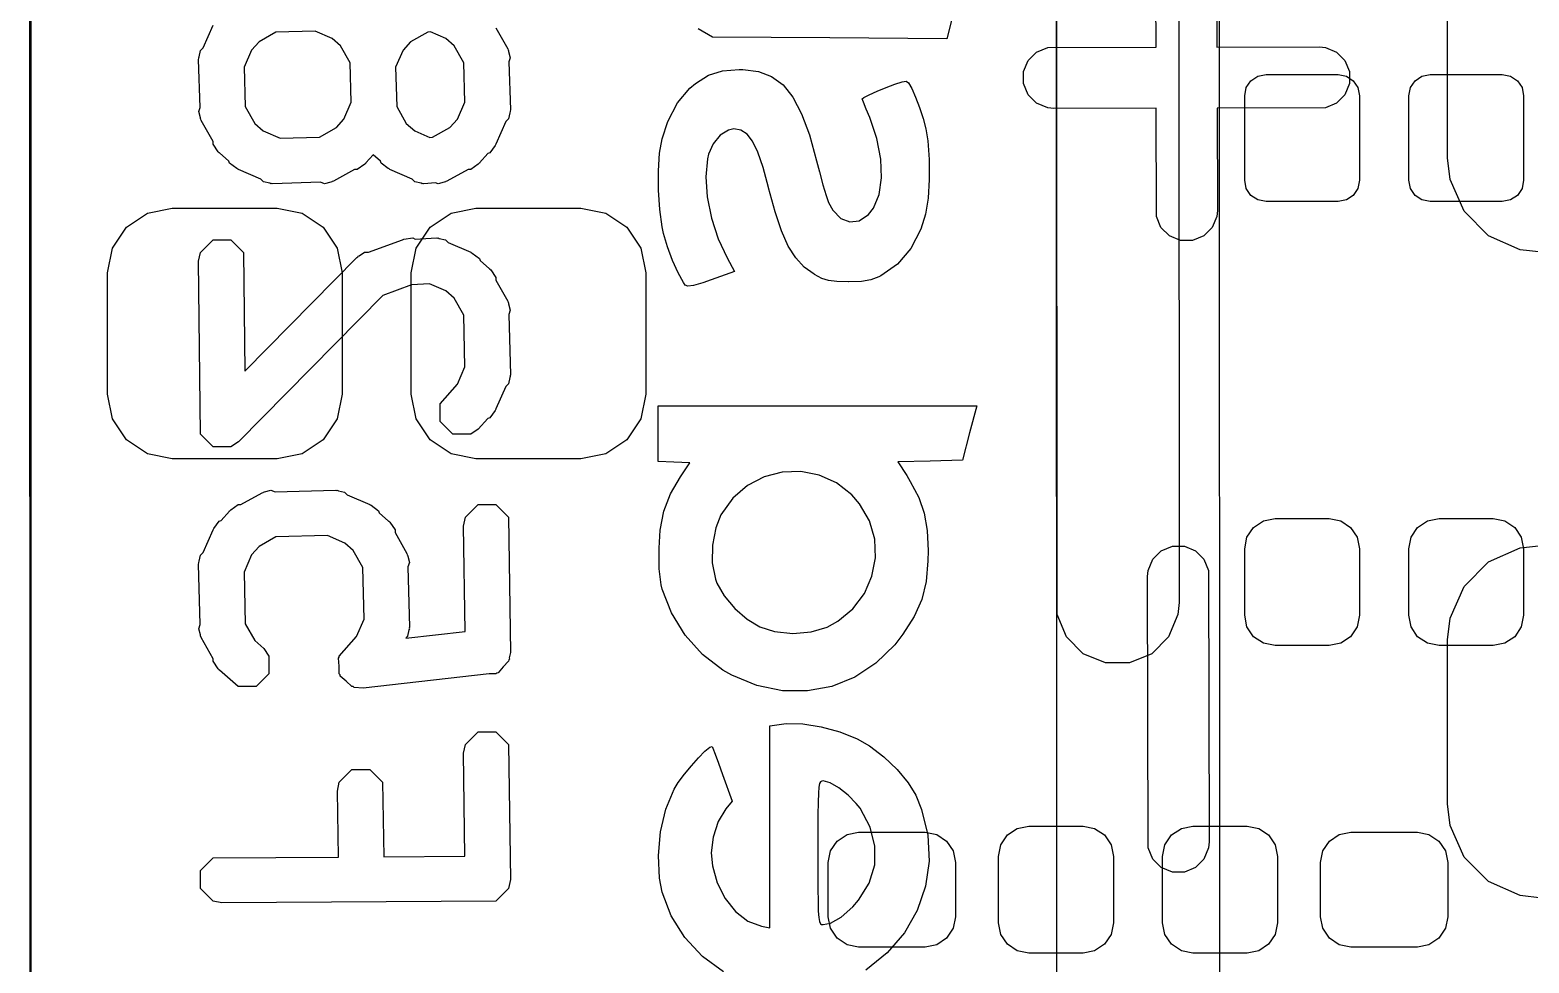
# Model space of a CAD drawing. Extents: x 138 to 258, y -115 to -93.
# Drawn here: x 138.022 to 142.663, y -106.755 to -103.865 of the extents above; entities that cross this region are included whole.
import ezdxf

# ---------------------------------------------------------------- set-up
doc = ezdxf.new("R2010")
doc.units = 0
doc.layers.add('BLACK', color=7, linetype='CONTINUOUS')

msp = doc.modelspace()

# ---------------------------------------------------------------- linework, layer by layer
at = {"layer": 'BLACK', "linetype": 'CONTINUOUS'}
for p, q in [((138.022426, -111.988503), (138.02233, -98.0186)), ((138.024773, -98.018696), (138.02487, -111.9886)), ((141.203481, -111.275636), (141.1986, -98.7806)), ((141.701837, -99.034485), (141.706502, -110.977341)), ((141.57594, -99.251435), (141.5796, -105.6386)), ((141.20226, -105.675765), (141.1986, -99.2886)), ((141.508385, -103.91885), (141.507696, -103.601762)), ((141.696366, -103.58318), (141.697095, -103.918439)), ((142.4108, -104.26168), (142.4108, -103.75368)), ((138.55821, -103.92069), (138.588974, -103.851018)), ((139.465017, -103.858523), (139.501954, -103.924323)), ((140.880683, -103.815845), (140.861085, -103.892469)), ((138.731377, -103.901949), (138.708423, -103.928171)), ((138.783854, -103.872493), (138.731377, -103.901949)), ((138.905292, -103.868856), (138.783854, -103.872493)), ((138.957856, -103.892065), (138.905292, -103.868856)), ((138.984072, -103.915016), (138.957856, -103.892065)), ((139.200187, -103.901951), (139.177235, -103.928169)), ((139.253851, -103.871828), (139.200187, -103.901951)), ((139.26209, -103.871148), (139.253851, -103.871828)), ((139.309463, -103.892064), (139.26209, -103.871148)), ((139.335682, -103.915017), (139.309463, -103.892064)), ((140.135789, -103.887566), (140.090666, -103.861973)), ((140.498437, -103.890018), (140.135789, -103.887566)), ((140.861085, -103.892469), (140.498437, -103.890018)), ((138.544578, -103.951564), (138.546104, -103.948106)), ((138.545103, -103.95314), (138.544578, -103.951564)), ((138.546104, -103.948106), (138.549906, -103.928995)), ((138.549906, -103.928995), (138.55821, -103.92069)), ((138.708423, -103.928171), (138.685215, -103.980731)), ((139.01353, -103.967495), (138.984072, -103.915016)), ((139.177235, -103.928169), (139.154026, -103.980731)), ((139.365139, -103.967494), (139.335682, -103.915017)), ((139.501954, -103.924323), (139.502911, -103.92782)), ((139.502911, -103.92782), (139.504086, -103.928995)), ((139.504086, -103.928995), (139.50419, -103.93249)), ((139.50419, -103.93249), (139.509414, -103.951565)), ((139.509414, -103.951565), (139.505145, -103.96437)), ((141.112511, -103.960082), (141.13879, -103.933803)), ((141.13879, -103.933803), (141.173126, -103.91958)), ((141.173126, -103.91958), (141.508385, -103.91885)), ((141.697095, -103.918439), (142.014184, -103.91775)), ((142.014184, -103.91775), (142.032766, -103.91958)), ((142.032766, -103.91958), (142.067102, -103.933803)), ((142.067102, -103.933803), (142.093381, -103.960082)), ((138.544396, -103.956697), (138.545103, -103.95314)), ((138.548846, -104.105295), (138.544396, -103.956697)), ((138.685215, -103.980731), (138.688852, -104.102169)), ((139.017167, -104.088933), (139.01353, -103.967495)), ((139.154026, -103.980731), (139.157663, -104.102169)), ((139.368776, -104.088933), (139.365139, -103.967494)), ((139.505145, -103.96437), (139.509596, -104.112968)), ((140.122653, -104.005701), (140.165872, -103.992123)), ((140.165872, -103.992123), (140.218203, -103.987832)), ((140.218203, -103.987832), (140.229488, -103.987952)), ((140.229488, -103.987952), (140.277212, -103.993836)), ((140.277212, -103.993836), (140.318269, -104.009322)), ((141.098288, -103.994418), (141.112511, -103.960082)), ((141.098288, -104.031582), (141.098288, -103.994418)), ((142.093381, -103.960082), (142.107604, -103.994418)), ((142.107604, -103.994418), (142.107604, -104.031582)), ((140.064913, -104.045878), (140.082785, -104.030746)), ((140.082785, -104.030746), (140.122653, -104.005701)), ((140.318269, -104.009322), (140.353624, -104.035553)), ((140.353624, -104.035553), (140.384245, -104.073673)), ((140.644899, -104.055159), (140.67271, -104.043868)), ((140.67271, -104.043868), (140.699845, -104.033708)), ((140.699845, -104.033708), (140.722119, -104.026371)), ((140.722119, -104.026371), (140.735344, -104.023549)), ((140.735344, -104.023549), (140.741634, -104.028721)), ((140.741634, -104.028721), (140.752039, -104.046471)), ((141.112511, -104.065918), (141.098288, -104.031582)), ((141.7828, -104.06919), (141.787827, -104.043918)), ((141.787827, -104.043918), (141.802143, -104.022493)), ((141.802143, -104.022493), (141.823568, -104.008177)), ((141.823568, -104.008177), (141.84884, -104.00315)), ((141.84884, -104.00315), (142.07236, -104.00315)), ((142.07236, -104.00315), (142.097632, -104.008177)), ((142.107604, -104.031582), (142.093381, -104.065918)), ((142.097632, -104.008177), (142.119057, -104.022493)), ((142.119057, -104.022493), (142.133373, -104.043918)), ((142.133373, -104.043918), (142.1384, -104.06919)), ((142.2908, -104.06919), (142.295827, -104.043918)), ((142.295827, -104.043918), (142.310143, -104.022493)), ((142.310143, -104.022493), (142.331568, -104.008177)), ((142.331568, -104.008177), (142.35684, -104.00315)), ((142.35684, -104.00315), (142.58036, -104.00315)), ((142.58036, -104.00315), (142.605632, -104.008177)), ((142.605632, -104.008177), (142.627057, -104.022493)), ((142.627057, -104.022493), (142.641373, -104.043918)), ((142.641373, -104.043918), (142.6464, -104.06919)), ((138.993959, -104.141495), (139.017167, -104.088933)), ((139.345568, -104.141494), (139.368776, -104.088933)), ((139.996796, -104.148612), (140.026988, -104.090581)), ((140.026988, -104.090581), (140.064913, -104.045878)), ((140.384245, -104.073673), (140.411096, -104.124824)), ((140.599078, -104.078621), (140.603997, -104.074369)), ((140.602927, -104.089205), (140.599078, -104.078621)), ((140.611276, -104.110345), (140.602927, -104.089205)), ((140.603997, -104.074369), (140.6206, -104.06589)), ((140.6206, -104.06589), (140.644899, -104.055159)), ((140.752039, -104.046471), (140.764156, -104.073341)), ((140.764156, -104.073341), (140.776486, -104.105653)), ((141.13879, -104.092197), (141.112511, -104.065918)), ((141.173126, -104.10642), (141.13879, -104.092197)), ((141.7828, -104.33081), (141.7828, -104.06919)), ((142.067102, -104.092197), (142.032766, -104.10642)), ((142.093381, -104.065918), (142.067102, -104.092197)), ((142.1384, -104.06919), (142.1384, -104.33081)), ((142.2908, -104.33081), (142.2908, -104.06919)), ((142.6464, -104.06919), (142.6464, -104.33081)), ((138.544578, -104.118101), (138.548846, -104.105295)), ((138.549801, -104.137171), (138.544578, -104.118101)), ((138.549906, -104.14067), (138.549801, -104.137171)), ((138.688852, -104.102169), (138.71831, -104.154647)), ((139.157663, -104.102169), (139.187121, -104.154647)), ((139.507887, -104.121556), (139.504086, -104.14067)), ((139.509414, -104.1181), (139.507887, -104.121556)), ((139.509596, -104.112968), (139.508888, -104.116524)), ((139.508888, -104.116524), (139.509414, -104.1181)), ((140.411096, -104.124824), (140.435144, -104.190149)), ((140.621854, -104.136335), (140.611276, -104.110345)), ((140.6441, -104.201995), (140.621854, -104.136335)), ((140.776486, -104.105653), (140.787532, -104.13973)), ((141.191708, -104.10825), (141.173126, -104.10642)), ((141.508796, -104.10756), (141.191708, -104.10825)), ((141.509526, -104.44282), (141.508796, -104.10756)), ((142.032766, -104.10642), (141.697506, -104.107149)), ((141.697506, -104.107149), (141.698196, -104.424238)), ((138.551081, -104.141845), (138.549906, -104.14067)), ((138.552039, -104.145342), (138.551081, -104.141845)), ((138.588974, -104.21114), (138.552039, -104.145342)), ((138.71831, -104.154647), (138.744529, -104.1776)), ((138.744529, -104.1776), (138.79709, -104.200808)), ((138.918528, -104.197171), (138.971007, -104.167712)), ((138.971007, -104.167712), (138.993959, -104.141495)), ((139.187121, -104.154647), (139.213341, -104.1776)), ((139.213341, -104.1776), (139.260712, -104.198516)), ((139.26895, -104.197837), (139.322615, -104.167712)), ((139.322615, -104.167712), (139.345568, -104.141494)), ((139.495781, -104.148974), (139.465018, -104.218646)), ((139.504086, -104.14067), (139.495781, -104.148974)), ((139.979134, -104.202333), (139.996796, -104.148612)), ((140.184437, -104.175339), (140.159407, -104.191612)), ((140.201241, -104.171895), (140.184437, -104.175339)), ((140.223278, -104.175631), (140.201241, -104.171895)), ((140.24243, -104.187886), (140.223278, -104.175631)), ((140.787532, -104.13973), (140.795794, -104.171895)), ((140.795794, -104.171895), (140.801692, -104.208572)), ((138.588974, -104.218806), (138.588974, -104.21114)), ((138.604667, -104.24229), (138.588974, -104.218806)), ((138.79709, -104.200808), (138.918528, -104.197171)), ((139.260712, -104.198516), (139.26895, -104.197837)), ((139.462885, -104.223477), (139.445568, -104.24579)), ((139.464875, -104.218968), (139.462885, -104.223477)), ((139.465018, -104.218806), (139.464875, -104.218968)), ((139.465018, -104.218646), (139.465018, -104.218806)), ((139.971476, -104.24649), (139.979134, -104.202333)), ((140.137812, -104.217881), (140.123368, -104.250399)), ((140.159407, -104.191612), (140.137812, -104.217881)), ((140.259624, -104.210228), (140.24243, -104.187886)), ((140.275782, -104.244226), (140.259624, -104.210228)), ((140.435144, -104.190149), (140.457354, -104.270792)), ((140.656373, -104.265194), (140.6441, -104.201995)), ((140.801692, -104.208572), (140.806084, -104.266528)), ((138.608191, -104.245375), (138.604667, -104.24229)), ((138.608424, -104.24579), (138.608191, -104.245375)), ((138.608813, -104.245919), (138.608424, -104.24579)), ((138.638269, -104.271707), (138.608813, -104.245919)), ((138.640234, -104.2776), (138.638269, -104.271707)), ((138.662547, -104.294917), (138.640234, -104.2776)), ((139.061735, -104.277831), (139.058649, -104.281358)), ((139.062149, -104.2776), (139.061735, -104.277831)), ((139.062278, -104.277212), (139.062149, -104.2776)), ((139.084445, -104.251891), (139.062278, -104.277212)), ((139.107081, -104.271707), (139.084445, -104.251891)), ((139.109046, -104.2776), (139.107081, -104.271707)), ((139.131359, -104.294917), (139.109046, -104.2776)), ((139.413343, -104.277832), (139.410258, -104.281357)), ((139.413758, -104.2776), (139.413343, -104.277832)), ((139.413887, -104.27721), (139.413758, -104.2776)), ((139.439675, -104.247754), (139.413887, -104.27721)), ((139.445568, -104.24579), (139.439675, -104.247754)), ((139.967754, -104.30124), (139.971476, -104.24649)), ((140.119946, -104.2648), (140.114898, -104.319944)), ((140.123368, -104.250399), (140.119946, -104.2648)), ((140.291829, -104.291447), (140.275782, -104.244226)), ((140.457354, -104.270792), (140.466052, -104.304974)), ((140.658704, -104.323602), (140.656373, -104.265194)), ((140.806084, -104.266528), (140.80635, -104.328003)), ((142.418559, -104.328556), (142.4108, -104.26168)), ((138.667055, -104.296907), (138.662547, -104.294917)), ((138.667218, -104.29705), (138.667055, -104.296907)), ((138.667378, -104.29705), (138.667218, -104.29705)), ((138.737049, -104.327813), (138.667378, -104.29705)), ((139.027499, -104.297049), (138.961701, -104.333985)), ((139.035164, -104.29705), (139.027499, -104.297049)), ((139.058649, -104.281358), (139.035164, -104.29705)), ((139.135869, -104.296908), (139.131359, -104.294917)), ((139.136031, -104.29705), (139.135869, -104.296908)), ((139.136189, -104.297049), (139.136031, -104.29705)), ((139.205861, -104.327813), (139.136189, -104.297049)), ((139.379109, -104.29705), (139.313309, -104.333986)), ((139.386774, -104.29705), (139.379109, -104.29705)), ((139.410258, -104.281357), (139.386774, -104.29705)), ((139.967885, -104.361193), (139.967754, -104.30124)), ((140.114898, -104.319944), (140.119159, -104.38243)), ((140.308691, -104.35346), (140.291829, -104.291447)), ((140.466052, -104.304974), (140.476991, -104.344556)), ((140.651124, -104.374891), (140.658704, -104.323602)), ((138.745354, -104.336118), (138.737049, -104.327813)), ((138.764467, -104.339919), (138.745354, -104.336118)), ((138.767924, -104.341446), (138.764467, -104.339919)), ((138.769499, -104.34092), (138.767924, -104.341446)), ((138.773056, -104.341628), (138.769499, -104.34092)), ((138.921654, -104.337177), (138.773056, -104.341628)), ((138.93446, -104.341446), (138.921654, -104.337177)), ((138.95353, -104.336222), (138.93446, -104.341446)), ((138.957029, -104.336118), (138.95353, -104.336222)), ((138.958204, -104.334942), (138.957029, -104.336118)), ((138.961701, -104.333985), (138.958204, -104.334942)), ((139.214166, -104.336118), (139.205861, -104.327813)), ((139.233279, -104.339919), (139.214166, -104.336118)), ((139.236736, -104.341446), (139.233279, -104.339919)), ((139.238311, -104.34092), (139.236736, -104.341446)), ((139.241868, -104.341628), (139.238311, -104.34092)), ((139.277733, -104.338668), (139.241868, -104.341628)), ((139.286067, -104.341446), (139.277733, -104.338668)), ((139.30418, -104.336485), (139.286067, -104.341446)), ((139.308637, -104.336118), (139.30418, -104.336485)), ((139.309811, -104.334943), (139.308637, -104.336118)), ((139.313309, -104.333986), (139.309811, -104.334943)), ((139.971783, -104.420955), (139.967885, -104.361193)), ((140.309012, -104.354741), (140.308691, -104.35346)), ((140.329074, -104.428487), (140.309012, -104.354741)), ((140.476991, -104.344556), (140.487079, -104.377717)), ((140.80635, -104.328003), (140.802519, -104.386496)), ((141.787827, -104.356082), (141.7828, -104.33081)), ((141.802143, -104.377507), (141.787827, -104.356082)), ((142.133373, -104.356082), (142.119057, -104.377507)), ((142.1384, -104.33081), (142.133373, -104.356082)), ((142.295827, -104.356082), (142.2908, -104.33081)), ((142.310143, -104.377507), (142.295827, -104.356082)), ((142.461918, -104.426756), (142.418559, -104.328556)), ((142.641373, -104.356082), (142.627057, -104.377507)), ((142.6464, -104.33081), (142.641373, -104.356082)), ((140.119159, -104.38243), (140.131973, -104.447996)), ((140.487079, -104.377717), (140.494908, -104.399633)), ((140.494908, -104.399633), (140.507874, -104.423713)), ((140.617768, -104.43703), (140.633665, -104.41673)), ((140.633665, -104.41673), (140.651124, -104.374891)), ((140.802519, -104.386496), (140.79462, -104.435508)), ((141.823568, -104.391823), (141.802143, -104.377507)), ((141.84884, -104.39685), (141.823568, -104.391823)), ((142.07236, -104.39685), (141.84884, -104.39685)), ((142.097632, -104.391823), (142.07236, -104.39685)), ((142.119057, -104.377507), (142.097632, -104.391823)), ((142.331568, -104.391823), (142.310143, -104.377507)), ((142.35684, -104.39685), (142.331568, -104.391823)), ((142.58036, -104.39685), (142.35684, -104.39685)), ((142.605632, -104.391823), (142.58036, -104.39685)), ((142.627057, -104.377507), (142.605632, -104.391823)), ((138.321133, -104.475929), (138.386213, -104.432445)), ((138.386213, -104.432445), (138.462979, -104.417175)), ((138.462979, -104.417175), (138.787979, -104.417175)), ((138.787979, -104.417175), (138.864745, -104.432445)), ((138.864745, -104.432445), (138.929825, -104.475929)), ((139.261133, -104.475929), (139.326213, -104.432445)), ((139.326213, -104.432445), (139.402979, -104.417175)), ((139.402979, -104.417175), (139.727979, -104.417175)), ((139.727979, -104.417175), (139.804745, -104.432445)), ((139.804745, -104.432445), (139.869825, -104.475929)), ((139.979366, -104.475136), (139.971783, -104.420955)), ((140.131973, -104.447996), (140.152584, -104.512379)), ((140.349048, -104.48783), (140.329074, -104.428487)), ((140.507874, -104.423713), (140.53216, -104.448847)), ((140.53216, -104.448847), (140.560099, -104.459909)), ((140.560099, -104.459909), (140.589399, -104.456203)), ((140.589399, -104.456203), (140.617768, -104.43703)), ((140.79462, -104.435508), (140.780462, -104.481853)), ((141.523749, -104.477156), (141.509526, -104.44282)), ((141.696366, -104.44282), (141.682143, -104.477156)), ((141.698196, -104.424238), (141.696366, -104.44282)), ((142.537824, -104.502662), (142.461918, -104.426756)), ((138.277649, -104.541009), (138.321133, -104.475929)), ((138.929825, -104.475929), (138.973309, -104.541009)), ((139.179909, -104.513104), (139.207932, -104.509571)), ((139.207932, -104.509571), (139.214486, -104.512848)), ((139.214486, -104.512848), (139.280935, -104.509389)), ((139.217649, -104.541009), (139.261133, -104.475929)), ((139.280935, -104.509389), (139.28449, -104.510096)), ((139.28449, -104.510096), (139.286066, -104.509571)), ((139.286066, -104.509571), (139.289522, -104.511097)), ((139.869825, -104.475929), (139.913309, -104.541009)), ((139.983695, -104.4952), (139.979366, -104.475136)), ((139.995806, -104.536609), (139.983695, -104.4952)), ((140.370016, -104.53481), (140.349048, -104.48783)), ((140.780462, -104.481853), (140.749685, -104.542087)), ((141.550028, -104.503435), (141.523749, -104.477156)), ((141.584364, -104.517658), (141.550028, -104.503435)), ((141.655864, -104.503435), (141.621528, -104.517658)), ((141.682143, -104.477156), (141.655864, -104.503435)), ((142.636024, -104.546021), (142.537824, -104.502662)), ((138.262379, -104.617775), (138.277649, -104.541009)), ((138.544396, -104.581779), (138.549906, -104.554077)), ((138.549906, -104.554077), (138.589084, -104.514899)), ((138.589084, -104.514899), (138.644488, -104.514899)), ((138.644488, -104.514899), (138.683666, -104.554077)), ((138.683666, -104.554077), (138.687453, -104.922195)), ((138.973309, -104.541009), (138.988579, -104.617775)), ((139.041532, -104.564898), (139.057894, -104.553966)), ((139.057894, -104.553966), (139.070741, -104.553966)), ((139.070741, -104.553966), (139.175088, -104.514908)), ((139.175088, -104.514908), (139.175098, -104.514899)), ((139.175098, -104.514899), (139.175115, -104.514898)), ((139.175115, -104.514898), (139.179909, -104.513104)), ((139.202379, -104.617775), (139.217649, -104.541009)), ((139.289522, -104.511097), (139.308637, -104.514899)), ((139.308637, -104.514899), (139.316941, -104.523203)), ((139.316941, -104.523203), (139.386617, -104.553966)), ((139.386617, -104.553966), (139.386775, -104.553967)), ((139.386775, -104.553967), (139.386935, -104.554107)), ((139.386935, -104.554107), (139.391444, -104.556098)), ((139.391444, -104.556098), (139.413757, -104.573415)), ((139.913309, -104.541009), (139.928579, -104.617775)), ((140.011479, -104.579185), (139.995806, -104.536609)), ((140.152584, -104.512379), (140.180239, -104.571317)), ((140.393061, -104.571464), (140.370016, -104.53481)), ((140.749685, -104.542087), (140.707983, -104.590875)), ((141.621528, -104.517658), (141.584364, -104.517658)), ((142.7029, -104.55378), (142.636024, -104.546021)), ((138.549906, -105.11736), (138.544396, -104.581779)), ((138.687453, -104.922195), (139.03441, -104.569658)), ((139.03441, -104.569658), (139.037425, -104.567643)), ((139.037425, -104.567643), (139.038168, -104.566158)), ((139.038168, -104.566158), (139.041532, -104.564898)), ((139.413757, -104.573415), (139.415721, -104.579308)), ((139.415721, -104.579308), (139.44518, -104.605097)), ((140.028585, -104.617836), (140.011479, -104.579185)), ((140.180239, -104.571317), (140.203903, -104.613246)), ((140.419264, -104.599832), (140.393061, -104.571464)), ((140.449707, -104.621953), (140.419264, -104.599832)), ((140.707983, -104.590875), (140.656105, -104.627178)), ((138.262379, -104.992775), (138.262379, -104.617775)), ((138.988579, -104.617775), (138.988579, -104.992775)), ((139.202379, -104.992775), (139.202379, -104.617775)), ((139.44518, -104.605097), (139.445568, -104.605227)), ((139.445568, -104.605227), (139.445799, -104.60564)), ((139.445799, -104.60564), (139.449326, -104.608727)), ((139.449326, -104.608727), (139.465018, -104.632212)), ((139.465018, -104.632212), (139.465017, -104.639875)), ((139.465017, -104.639875), (139.501954, -104.705675)), ((139.928579, -104.617775), (139.928579, -104.992775)), ((140.044995, -104.64747), (140.028585, -104.617836)), ((140.050693, -104.655417), (140.044995, -104.64747)), ((140.105133, -104.648099), (140.076508, -104.656395)), ((140.131161, -104.639153), (140.105133, -104.648099)), ((140.203903, -104.613246), (140.131161, -104.639153)), ((140.451285, -104.622888), (140.449707, -104.621953)), ((140.473804, -104.634811), (140.451285, -104.622888)), ((140.494665, -104.641675), (140.473804, -104.634811)), ((140.519868, -104.644768), (140.494665, -104.641675)), ((140.555414, -104.645377), (140.519868, -104.644768)), ((140.5561, -104.645373), (140.555414, -104.645377)), ((140.596112, -104.643872), (140.5561, -104.645373)), ((140.625518, -104.639165), (140.596112, -104.643872)), ((140.650053, -104.630208), (140.625518, -104.639165)), ((140.656105, -104.627178), (140.650053, -104.630208)), ((139.114291, -104.687348), (138.667974, -105.140845)), ((139.202958, -104.65416), (139.114291, -104.687348)), ((139.259217, -104.651231), (139.202958, -104.65416)), ((139.309463, -104.673416), (139.259217, -104.651231)), ((139.335682, -104.696369), (139.309463, -104.673416)), ((140.059123, -104.658681), (140.050693, -104.655417)), ((140.076508, -104.656395), (140.059123, -104.658681)), ((139.36508, -104.748741), (139.335682, -104.696369)), ((139.501954, -104.705675), (139.502911, -104.709172)), ((139.502911, -104.709172), (139.504086, -104.710347)), ((139.504086, -104.710347), (139.50417, -104.713769)), ((139.50417, -104.713769), (139.509414, -104.732917)), ((139.509414, -104.732917), (139.504972, -104.74624)), ((139.369033, -104.90877), (139.36508, -104.748741)), ((139.504972, -104.74624), (139.509596, -104.933387)), ((139.345568, -104.961913), (139.369033, -104.90877)), ((139.292191, -105.022888), (139.345568, -104.961913)), ((139.495781, -104.969393), (139.465017, -105.039065)), ((139.504086, -104.961089), (139.495781, -104.969393)), ((139.507887, -104.941975), (139.504086, -104.961089)), ((139.509414, -104.938519), (139.507887, -104.941975)), ((139.509596, -104.933387), (139.508888, -104.936943)), ((139.508888, -104.936943), (139.509414, -104.938519)), ((138.277649, -105.069541), (138.262379, -104.992775)), ((138.988579, -104.992775), (138.973309, -105.069541)), ((139.217649, -105.069541), (139.202379, -104.992775)), ((139.928579, -104.992775), (139.913309, -105.069541)), ((139.292192, -105.078294), (139.292191, -105.022888)), ((139.445568, -105.066209), (139.439675, -105.068173)), ((139.462885, -105.043896), (139.445568, -105.066209)), ((139.464876, -105.039385), (139.462885, -105.043896)), ((139.465018, -105.039224), (139.464876, -105.039385)), ((139.465017, -105.039065), (139.465018, -105.039224)), ((139.96684, -105.115142), (139.96684, -105.029)), ((139.96684, -105.029), (140.460342, -105.029)), ((140.460342, -105.029), (140.953845, -105.029)), ((140.953845, -105.029), (140.931321, -105.113475)), ((138.321133, -105.134621), (138.277649, -105.069541)), ((138.973309, -105.069541), (138.929825, -105.134621)), ((139.261133, -105.134621), (139.217649, -105.069541)), ((139.331369, -105.11747), (139.292192, -105.078294)), ((139.410259, -105.101777), (139.386775, -105.117469)), ((139.439675, -105.068173), (139.410259, -105.101777)), ((139.913309, -105.069541), (139.869825, -105.134621)), ((138.386213, -105.178105), (138.321133, -105.134621)), ((138.549906, -105.117361), (138.549906, -105.11736)), ((138.589083, -105.156538), (138.549906, -105.117361)), ((138.589084, -105.156538), (138.589083, -105.156538)), ((138.644488, -105.156538), (138.589084, -105.156538)), ((138.644489, -105.156538), (138.644488, -105.156538)), ((138.667974, -105.140845), (138.644489, -105.156538)), ((138.929825, -105.134621), (138.864745, -105.178105)), ((139.326213, -105.178105), (139.261133, -105.134621)), ((139.386775, -105.117469), (139.331369, -105.11747)), ((139.869825, -105.134621), (139.804745, -105.178105)), ((139.96684, -105.201283), (139.96684, -105.115142)), ((140.931321, -105.113475), (140.908797, -105.197949)), ((138.462979, -105.193375), (138.386213, -105.178105)), ((138.787979, -105.193375), (138.462979, -105.193375)), ((138.864745, -105.178105), (138.787979, -105.193375)), ((139.402979, -105.193375), (139.326213, -105.178105)), ((139.727979, -105.193375), (139.402979, -105.193375)), ((139.804745, -105.178105), (139.727979, -105.193375)), ((140.015954, -105.203737), (139.96684, -105.201283)), ((140.065067, -105.206191), (140.015954, -105.203737)), ((140.808945, -105.200261), (140.709093, -105.202573)), ((140.709093, -105.202573), (140.736445, -105.245589)), ((140.908797, -105.197949), (140.808945, -105.200261)), ((140.005313, -105.302235), (140.035835, -105.249739)), ((140.035835, -105.249739), (140.065067, -105.206191)), ((140.295005, -105.249426), (140.243171, -105.276303)), ((140.350924, -105.234981), (140.295005, -105.249426)), ((140.408498, -105.233161), (140.350924, -105.234981)), ((140.465298, -105.244158), (140.408498, -105.233161)), ((140.518894, -105.268164), (140.465298, -105.244158)), ((140.736445, -105.245589), (140.747447, -105.263409)), ((138.67488, -105.335318), (138.740682, -105.298383)), ((138.740682, -105.298383), (138.744179, -105.297425)), ((138.744179, -105.297425), (138.745354, -105.296251)), ((138.745354, -105.296251), (138.748776, -105.296166)), ((138.748776, -105.296166), (138.767924, -105.290923)), ((138.767924, -105.290923), (138.781247, -105.295364)), ((138.781247, -105.295364), (138.968394, -105.290741)), ((138.968394, -105.290741), (138.971949, -105.291448)), ((138.971949, -105.291448), (138.973525, -105.290923)), ((138.973525, -105.290923), (138.976981, -105.292449)), ((138.976981, -105.292449), (138.996096, -105.296251)), ((138.996096, -105.296251), (139.0044, -105.304555)), ((140.243171, -105.276303), (140.197852, -105.315422)), ((140.566857, -105.305371), (140.518894, -105.268164)), ((140.747447, -105.263409), (140.773657, -105.313424)), ((138.643733, -105.351011), (138.667217, -105.335319)), ((138.667217, -105.335319), (138.67488, -105.335318)), ((139.0044, -105.304555), (139.074076, -105.335318)), ((139.074076, -105.335318), (139.074234, -105.335319)), ((139.074234, -105.335319), (139.074394, -105.335459)), ((139.074394, -105.335459), (139.078903, -105.33745)), ((139.078903, -105.33745), (139.101216, -105.354767)), ((139.370326, -105.374496), (139.409504, -105.335318)), ((139.409504, -105.335318), (139.464908, -105.335318)), ((139.464908, -105.335318), (139.504086, -105.374496)), ((139.985108, -105.355357), (140.005313, -105.302235)), ((140.197852, -105.315422), (140.161477, -105.366589)), ((140.590815, -105.332655), (140.566857, -105.305371)), ((140.621552, -105.385537), (140.590815, -105.332655)), ((140.773657, -105.313424), (140.790503, -105.362053)), ((138.591107, -105.408892), (138.608424, -105.386579)), ((138.608424, -105.386579), (138.614316, -105.384614)), ((138.614316, -105.384614), (138.640104, -105.355156)), ((138.640104, -105.355156), (138.640234, -105.354767)), ((138.640234, -105.354767), (138.640648, -105.354534)), ((138.640648, -105.354534), (138.643733, -105.351011)), ((139.101216, -105.354767), (139.10318, -105.36066)), ((139.10318, -105.36066), (139.132639, -105.386449)), ((139.132639, -105.386449), (139.133027, -105.386579)), ((139.133027, -105.386579), (139.133258, -105.386992)), ((139.133258, -105.386992), (139.136785, -105.390079)), ((139.136785, -105.390079), (139.152477, -105.413564)), ((139.364816, -105.402198), (139.370326, -105.374496)), ((139.504086, -105.374496), (139.509596, -105.792874)), ((139.973636, -105.414366), (139.985108, -105.355357)), ((140.161477, -105.366589), (140.145404, -105.406727)), ((140.63772, -105.44226), (140.621552, -105.385537)), ((140.790503, -105.362053), (140.799623, -105.415046)), ((141.810326, -105.405776), (141.840815, -105.385404)), ((141.840815, -105.385404), (141.87678, -105.37825)), ((141.87678, -105.37825), (142.04442, -105.37825)), ((142.04442, -105.37825), (142.080385, -105.385404)), ((142.080385, -105.385404), (142.110874, -105.405776)), ((142.318326, -105.405776), (142.348815, -105.385404)), ((142.348815, -105.385404), (142.38478, -105.37825)), ((142.38478, -105.37825), (142.55242, -105.37825)), ((142.55242, -105.37825), (142.588385, -105.385404)), ((142.588385, -105.385404), (142.618874, -105.405776)), ((138.55821, -105.483394), (138.588974, -105.413722)), ((138.588974, -105.413564), (138.589115, -105.413402)), ((138.588974, -105.413722), (138.588974, -105.413564)), ((138.589115, -105.413402), (138.591107, -105.408892)), ((138.783748, -105.435256), (138.731377, -105.464653)), ((138.943776, -105.431303), (138.783748, -105.435256)), ((138.996922, -105.454768), (138.943776, -105.431303)), ((139.152477, -105.413564), (139.152476, -105.421227)), ((139.152476, -105.421227), (139.189413, -105.487027)), ((139.369103, -105.72774), (139.364816, -105.402198)), ((139.969666, -105.469915), (139.973636, -105.414366)), ((140.145404, -105.406727), (140.135298, -105.460402)), ((140.799623, -105.415046), (140.802654, -105.478157)), ((141.7828, -105.47223), (141.789954, -105.436265)), ((141.789954, -105.436265), (141.810326, -105.405776)), ((142.110874, -105.405776), (142.131246, -105.436265)), ((142.131246, -105.436265), (142.1384, -105.47223)), ((142.2908, -105.47223), (142.297954, -105.436265)), ((142.297954, -105.436265), (142.318326, -105.405776)), ((142.618874, -105.405776), (142.639246, -105.436265)), ((142.639246, -105.436265), (142.6464, -105.47223)), ((138.549906, -105.491699), (138.55821, -105.483394)), ((138.731377, -105.464653), (138.708423, -105.490875)), ((139.023141, -105.477721), (138.996922, -105.454768)), ((139.052539, -105.530093), (139.023141, -105.477721)), ((139.970141, -105.533752), (139.969666, -105.469915)), ((140.135298, -105.460402), (140.134687, -105.515775)), ((140.639974, -105.500343), (140.63772, -105.44226)), ((140.802654, -105.478157), (140.802329, -105.509437)), ((141.498349, -105.504644), (141.524628, -105.478365)), ((141.524628, -105.478365), (141.558964, -105.464142)), ((141.558964, -105.464142), (141.596128, -105.464142)), ((141.596128, -105.464142), (141.630464, -105.478365)), ((141.630464, -105.478365), (141.656743, -105.504644)), ((141.7828, -105.67797), (141.7828, -105.47223)), ((142.1384, -105.47223), (142.1384, -105.67797)), ((142.2908, -105.67797), (142.2908, -105.47223)), ((142.537824, -105.512698), (142.636024, -105.469339)), ((142.636024, -105.469339), (142.7029, -105.46158)), ((142.6464, -105.47223), (142.6464, -105.67797)), ((138.544396, -105.519401), (138.545103, -105.515844)), ((138.549019, -105.706548), (138.544396, -105.519401)), ((138.544578, -105.514268), (138.546104, -105.51081)), ((138.545103, -105.515844), (138.544578, -105.514268)), ((138.546104, -105.51081), (138.549906, -105.491699)), ((138.708423, -105.490875), (138.684958, -105.544017)), ((139.056492, -105.690122), (139.052539, -105.530093)), ((139.189413, -105.487027), (139.19037, -105.490524)), ((139.19037, -105.490524), (139.191545, -105.491699)), ((139.191545, -105.491699), (139.191629, -105.495121)), ((139.191629, -105.495121), (139.196873, -105.514269)), ((139.196873, -105.514269), (139.192431, -105.527592)), ((139.192431, -105.527592), (139.197055, -105.714739)), ((140.134687, -105.515775), (140.144151, -105.566177)), ((140.628967, -105.557307), (140.639974, -105.500343)), ((140.802329, -105.509437), (140.796661, -105.573007)), ((141.484126, -105.53898), (141.498349, -105.504644)), ((141.656743, -105.504644), (141.670966, -105.53898)), ((142.461918, -105.588604), (142.537824, -105.512698)), ((138.684958, -105.544017), (138.688911, -105.704046)), ((139.976177, -105.583261), (139.970141, -105.533752)), ((140.144151, -105.566177), (140.148845, -105.578504)), ((140.605353, -105.610669), (140.628967, -105.557307)), ((140.796661, -105.573007), (140.782852, -105.628639)), ((141.482296, -105.557562), (141.484126, -105.53898)), ((141.484126, -106.39862), (141.482296, -105.557562)), ((141.670966, -105.53898), (141.672796, -106.380038)), ((139.979424, -105.596731), (139.976177, -105.583261)), ((140.008201, -105.670684), (139.979424, -105.596731)), ((140.148845, -105.578504), (140.171808, -105.617888)), ((140.171808, -105.617888), (140.204528, -105.656653)), ((140.569785, -105.65795), (140.605353, -105.610669)), ((142.418559, -105.686804), (142.461918, -105.588604)), ((140.204528, -105.656653), (140.242673, -105.690156)), ((140.522919, -105.696668), (140.569785, -105.65795)), ((140.782852, -105.628639), (140.759333, -105.681535)), ((141.5796, -105.6386), (141.57594, -105.675765)), ((138.544578, -105.719872), (138.549019, -105.706548)), ((138.688911, -105.704046), (138.718311, -105.756419)), ((139.033027, -105.743265), (139.056492, -105.690122)), ((139.197055, -105.714739), (139.196347, -105.718295)), ((140.050702, -105.739055), (140.008201, -105.670684)), ((140.242673, -105.690156), (140.281908, -105.713755)), ((140.281908, -105.713755), (140.327584, -105.728105)), ((140.440277, -105.729574), (140.490169, -105.71452)), ((140.490169, -105.71452), (140.522919, -105.696668)), ((140.759333, -105.681535), (140.724532, -105.7369)), ((141.230705, -105.744436), (141.20226, -105.675765)), ((141.57594, -105.675765), (141.547495, -105.744436)), ((141.789954, -105.713935), (141.7828, -105.67797)), ((141.810326, -105.744424), (141.789954, -105.713935)), ((142.131246, -105.713935), (142.110874, -105.744424)), ((142.1384, -105.67797), (142.131246, -105.713935)), ((142.297954, -105.713935), (142.2908, -105.67797)), ((142.318326, -105.744424), (142.297954, -105.713935)), ((142.4108, -105.75368), (142.418559, -105.686804)), ((142.639246, -105.713935), (142.618874, -105.744424)), ((142.6464, -105.67797), (142.639246, -105.713935)), ((138.549821, -105.739016), (138.544578, -105.719872)), ((138.549906, -105.742441), (138.549821, -105.739016)), ((138.551081, -105.743616), (138.549906, -105.742441)), ((138.552039, -105.747113), (138.551081, -105.743616)), ((138.588974, -105.812911), (138.552039, -105.747113)), ((138.718311, -105.756419), (138.746109, -105.780755)), ((138.97965, -105.80424), (139.033027, -105.743265)), ((139.185444, -105.748541), (139.369103, -105.72774)), ((139.191545, -105.742441), (139.185444, -105.748541)), ((139.195346, -105.723327), (139.191545, -105.742441)), ((139.196873, -105.719871), (139.195346, -105.723327)), ((139.196347, -105.718295), (139.196873, -105.719871)), ((140.104581, -105.798944), (140.050702, -105.739055)), ((140.327584, -105.728105), (140.383993, -105.734095)), ((140.383993, -105.734095), (140.440277, -105.729574)), ((140.724532, -105.7369), (140.699499, -105.769398)), ((141.283264, -105.796995), (141.230705, -105.744436)), ((141.547495, -105.744436), (141.494936, -105.796995)), ((141.840815, -105.764796), (141.810326, -105.744424)), ((142.110874, -105.744424), (142.080385, -105.764796)), ((142.348815, -105.764796), (142.318326, -105.744424)), ((142.4108, -106.26168), (142.4108, -105.75368)), ((142.618874, -105.744424), (142.588385, -105.764796)), ((138.746109, -105.780755), (138.761801, -105.80424)), ((138.761801, -105.80424), (138.7618, -105.859646)), ((138.977225, -105.811032), (138.97965, -105.808068)), ((138.97965, -105.808068), (138.97965, -105.80424)), ((139.509596, -105.792874), (139.506151, -105.81019)), ((140.167493, -105.84745), (140.104581, -105.798944)), ((140.699499, -105.769398), (140.64142, -105.826392)), ((141.351935, -105.82544), (141.283264, -105.796995)), ((141.494936, -105.796995), (141.426265, -105.82544)), ((141.87678, -105.77195), (141.840815, -105.764796)), ((142.04442, -105.77195), (141.87678, -105.77195)), ((142.080385, -105.764796), (142.04442, -105.77195)), ((142.38478, -105.77195), (142.348815, -105.764796)), ((142.55242, -105.77195), (142.38478, -105.77195)), ((142.588385, -105.764796), (142.55242, -105.77195)), ((138.588974, -105.820576), (138.588974, -105.812911)), ((138.604666, -105.844061), (138.588974, -105.820576)), ((138.608192, -105.847147), (138.604666, -105.844061)), ((138.608424, -105.847561), (138.608192, -105.847147)), ((138.608811, -105.84769), (138.608424, -105.847561)), ((138.667217, -105.898821), (138.608811, -105.84769)), ((138.97965, -105.835287), (138.977225, -105.811032)), ((138.979651, -105.859646), (138.97965, -105.835287)), ((139.48686, -105.837801), (139.471426, -105.856666)), ((139.504086, -105.820576), (139.48686, -105.837801)), ((139.505091, -105.815518), (139.504086, -105.820576)), ((139.506511, -105.813784), (139.505091, -105.815518)), ((139.506151, -105.81019), (139.506511, -105.813784)), ((140.194777, -105.863075), (140.167493, -105.84745)), ((140.64142, -105.826392), (140.576024, -105.869479)), ((141.426265, -105.82544), (141.351935, -105.82544)), ((138.722623, -105.898822), (138.667217, -105.898821)), ((138.7618, -105.859646), (138.722623, -105.898822)), ((138.982357, -105.862352), (138.979651, -105.859646)), ((138.982738, -105.866161), (138.982357, -105.862352)), ((139.001596, -105.881591), (138.982738, -105.866161)), ((139.018828, -105.898822), (139.001596, -105.881591)), ((139.022656, -105.898821), (139.018828, -105.898822)), ((139.02562, -105.901247), (139.022656, -105.898821)), ((139.053733, -105.903973), (139.02562, -105.901247)), ((139.444161, -105.859754), (139.053733, -105.903973)), ((139.464908, -105.859754), (139.444161, -105.859754)), ((139.467557, -105.857104), (139.464908, -105.859754)), ((139.471426, -105.856666), (139.467557, -105.857104)), ((140.272976, -105.895192), (140.194777, -105.863075)), ((140.351786, -105.911514), (140.272976, -105.895192)), ((140.504895, -105.898279), (140.429621, -105.912417)), ((140.576024, -105.869479), (140.504895, -105.898279)), ((140.383993, -105.911888), (140.351786, -105.911514)), ((140.429621, -105.912417), (140.383993, -105.911888)), ((139.370326, -106.077713), (139.409504, -106.038535)), ((139.409504, -106.038535), (139.464908, -106.038535)), ((139.464908, -106.038535), (139.504086, -106.077713)), ((140.312979, -106.019868), (140.356246, -106.014502)), ((140.312979, -106.333122), (140.312979, -106.019868)), ((140.356246, -106.014502), (140.365465, -106.013605)), ((140.365465, -106.013605), (140.415201, -106.014661)), ((140.415201, -106.014661), (140.471786, -106.023523)), ((140.471786, -106.023523), (140.529586, -106.039055)), ((140.529586, -106.039055), (140.582969, -106.060124)), ((139.364816, -106.105415), (139.370326, -106.077713)), ((139.504086, -106.077713), (139.509596, -106.496091)), ((140.111587, -106.09925), (140.126568, -106.086644)), ((140.126568, -106.086644), (140.134239, -106.084383)), ((140.134239, -106.084383), (140.136746, -106.089926)), ((140.582969, -106.060124), (140.621767, -106.082706)), ((140.621767, -106.082706), (140.665735, -106.116463)), ((139.369013, -106.424144), (139.364816, -106.105415)), ((140.069881, -106.144043), (140.091842, -106.119338)), ((140.091842, -106.119338), (140.111587, -106.09925)), ((140.136746, -106.089926), (140.143881, -106.108371)), ((140.143881, -106.108371), (140.154222, -106.136388)), ((140.665735, -106.116463), (140.706999, -106.155687)), ((138.97965, -106.194916), (139.018828, -106.155738)), ((139.018828, -106.155738), (139.074232, -106.155738)), ((139.074232, -106.155738), (139.11341, -106.194916)), ((140.0295, -106.19585), (140.048251, -106.170502)), ((140.048251, -106.170502), (140.069881, -106.144043)), ((140.154222, -106.136388), (140.166503, -106.170591)), ((140.166503, -106.170591), (140.195788, -106.253161)), ((140.706999, -106.155687), (140.74141, -106.196394)), ((138.97414, -106.222618), (138.97965, -106.194916)), ((138.977873, -106.426685), (138.97414, -106.222618)), ((139.11341, -106.194916), (139.117633, -106.425777)), ((139.990892, -106.278756), (140.016315, -106.216961)), ((140.016315, -106.216961), (140.0295, -106.19585)), ((140.464467, -106.21055), (140.462961, -106.229171)), ((140.466691, -106.199257), (140.464467, -106.21055)), ((140.469776, -106.193461), (140.466691, -106.199257)), ((140.47386, -106.191333), (140.469776, -106.193461)), ((140.478383, -106.191038), (140.47386, -106.191333)), ((140.499537, -106.197012), (140.478383, -106.191038)), ((140.526462, -106.212782), (140.499537, -106.197012)), ((140.554828, -106.235116), (140.526462, -106.212782)), ((140.74141, -106.196394), (140.764816, -106.234604)), ((140.195788, -106.253161), (140.176177, -106.277729)), ((140.462034, -106.256951), (140.461546, -106.295721)), ((140.462961, -106.229171), (140.462034, -106.256951)), ((140.580305, -106.260784), (140.554828, -106.235116)), ((140.591928, -106.275747), (140.580305, -106.260784)), ((140.764816, -106.234604), (140.782738, -106.279155)), ((142.418559, -106.328556), (142.4108, -106.26168)), ((139.97447, -106.348961), (139.990892, -106.278756)), ((140.15311, -106.316859), (140.137423, -106.364675)), ((140.176177, -106.277729), (140.15311, -106.316859)), ((140.461546, -106.295721), (140.461356, -106.347313)), ((140.62323, -106.333807), (140.591928, -106.275747)), ((140.782738, -106.279155), (140.802093, -106.359267)), ((139.967689, -106.422021), (139.97447, -106.348961)), ((140.137423, -106.364675), (140.131668, -106.413714)), ((140.312979, -106.646376), (140.312979, -106.333122)), ((140.461356, -106.347313), (140.461324, -106.413556)), ((140.521276, -106.377326), (140.551765, -106.356954)), ((140.551765, -106.356954), (140.58773, -106.3498)), ((140.58773, -106.3498), (140.79347, -106.3498)), ((140.638351, -106.392552), (140.62323, -106.333807)), ((140.79347, -106.3498), (140.829435, -106.356954)), ((140.802093, -106.359267), (140.805933, -106.439231)), ((140.829435, -106.356954), (140.859924, -106.377326)), ((141.027954, -106.388765), (141.048326, -106.358276)), ((141.048326, -106.358276), (141.078815, -106.337904)), ((141.078815, -106.337904), (141.11478, -106.33075)), ((141.11478, -106.33075), (141.28242, -106.33075)), ((141.28242, -106.33075), (141.318385, -106.337904)), ((141.318385, -106.337904), (141.348874, -106.358276)), ((141.348874, -106.358276), (141.369246, -106.388765)), ((141.535954, -106.388765), (141.556326, -106.358276)), ((141.556326, -106.358276), (141.586815, -106.337904)), ((141.586815, -106.337904), (141.62278, -106.33075)), ((141.62278, -106.33075), (141.79042, -106.33075)), ((141.79042, -106.33075), (141.826385, -106.337904)), ((141.826385, -106.337904), (141.856874, -106.358276)), ((141.856874, -106.358276), (141.877246, -106.388765)), ((142.045276, -106.377326), (142.075765, -106.356954)), ((142.075765, -106.356954), (142.11173, -106.3498)), ((142.11173, -106.3498), (142.31747, -106.3498)), ((142.31747, -106.3498), (142.353435, -106.356954)), ((142.353435, -106.356954), (142.383924, -106.377326)), ((142.461918, -106.426756), (142.418559, -106.328556)), ((140.49375, -106.44378), (140.500904, -106.407815)), ((140.500904, -106.407815), (140.521276, -106.377326)), ((140.637379, -106.450751), (140.638351, -106.392552)), ((140.859924, -106.377326), (140.880296, -106.407815)), ((140.880296, -106.407815), (140.88745, -106.44378)), ((141.0208, -106.42473), (141.027954, -106.388765)), ((141.369246, -106.388765), (141.3764, -106.42473)), ((141.498349, -106.432956), (141.484126, -106.39862)), ((141.5288, -106.42473), (141.535954, -106.388765)), ((141.670966, -106.39862), (141.656743, -106.432956)), ((141.672796, -106.380038), (141.670966, -106.39862)), ((141.877246, -106.388765), (141.8844, -106.42473)), ((142.01775, -106.44378), (142.024904, -106.407815)), ((142.024904, -106.407815), (142.045276, -106.377326)), ((142.383924, -106.377326), (142.404296, -106.407815)), ((142.404296, -106.407815), (142.41145, -106.44378)), ((138.549906, -106.468389), (138.589084, -106.429211)), ((138.589084, -106.429211), (138.977873, -106.426685)), ((139.117633, -106.425777), (139.369013, -106.424144)), ((139.971193, -106.492384), (139.967689, -106.422021)), ((140.131668, -106.413714), (140.135158, -106.454058)), ((140.135158, -106.454058), (140.149925, -106.506718)), ((140.461324, -106.413556), (140.461346, -106.470796)), ((140.49375, -106.61142), (140.49375, -106.44378)), ((140.620406, -106.507171), (140.637379, -106.450751)), ((140.805933, -106.439231), (140.794751, -106.517325)), ((140.88745, -106.44378), (140.88745, -106.61142)), ((141.0208, -106.63047), (141.0208, -106.42473)), ((141.3764, -106.42473), (141.3764, -106.63047)), ((141.524628, -106.459235), (141.498349, -106.432956)), ((141.5288, -106.63047), (141.5288, -106.42473)), ((141.656743, -106.432956), (141.630464, -106.459235)), ((141.8844, -106.42473), (141.8844, -106.63047)), ((142.01775, -106.61142), (142.01775, -106.44378)), ((142.41145, -106.44378), (142.41145, -106.61142)), ((142.537824, -106.502662), (142.461918, -106.426756)), ((138.549906, -106.523793), (138.549906, -106.468389)), ((139.509596, -106.496091), (139.504086, -106.523793)), ((139.979545, -106.534997), (139.971193, -106.492384)), ((140.461346, -106.470796), (140.461508, -106.524483)), ((141.558964, -106.473458), (141.524628, -106.459235)), ((141.596128, -106.473458), (141.558964, -106.473458)), ((141.630464, -106.459235), (141.596128, -106.473458)), ((142.636024, -106.546021), (142.537824, -106.502662)), ((138.589084, -106.562971), (138.549906, -106.523793)), ((139.504086, -106.523793), (139.464908, -106.562971)), ((140.007783, -106.608973), (139.979545, -106.534997)), ((140.149925, -106.506718), (140.174429, -106.554669)), ((140.461508, -106.524483), (140.461947, -106.565073)), ((140.587521, -106.560581), (140.620406, -106.507171)), ((140.794751, -106.517325), (140.769041, -106.591826)), ((142.7029, -106.55378), (142.636024, -106.546021)), ((138.616786, -106.568481), (138.589084, -106.562971)), ((139.464908, -106.562971), (138.616786, -106.568481)), ((140.174429, -106.554669), (140.206683, -106.594993)), ((140.206683, -106.594993), (140.2447, -106.624768)), ((140.461947, -106.565073), (140.462805, -106.594395)), ((140.462805, -106.594395), (140.464218, -106.614281)), ((140.533792, -106.613184), (140.569649, -106.581124)), ((140.569649, -106.581124), (140.587521, -106.560581)), ((140.769041, -106.591826), (140.729296, -106.661014)), ((140.049957, -106.676071), (140.007783, -106.608973)), ((140.2447, -106.624768), (140.28649, -106.641078)), ((140.28649, -106.641078), (140.312979, -106.646376)), ((140.464218, -106.614281), (140.466327, -106.626561)), ((140.466327, -106.626561), (140.469271, -106.633066)), ((140.469271, -106.633066), (140.473187, -106.635627)), ((140.473187, -106.635627), (140.478216, -106.636074)), ((140.478216, -106.636074), (140.500568, -106.63171)), ((140.500904, -106.647385), (140.49375, -106.61142)), ((140.500568, -106.63171), (140.533792, -106.613184)), ((140.88745, -106.61142), (140.880296, -106.647385)), ((141.027954, -106.666435), (141.0208, -106.63047)), ((141.3764, -106.63047), (141.369246, -106.666435)), ((141.535954, -106.666435), (141.5288, -106.63047)), ((141.8844, -106.63047), (141.877246, -106.666435)), ((142.024904, -106.647385), (142.01775, -106.61142)), ((142.41145, -106.61142), (142.404296, -106.647385)), ((140.104317, -106.734463), (140.049957, -106.676071)), ((140.521276, -106.677874), (140.500904, -106.647385)), ((140.551765, -106.698246), (140.521276, -106.677874)), ((140.729296, -106.661014), (140.676007, -106.723165)), ((140.859924, -106.677874), (140.829435, -106.698246)), ((140.880296, -106.647385), (140.859924, -106.677874)), ((141.048326, -106.696924), (141.027954, -106.666435)), ((141.369246, -106.666435), (141.348874, -106.696924)), ((141.556326, -106.696924), (141.535954, -106.666435)), ((141.877246, -106.666435), (141.856874, -106.696924)), ((142.045276, -106.677874), (142.024904, -106.647385)), ((142.075765, -106.698246), (142.045276, -106.677874)), ((142.383924, -106.677874), (142.353435, -106.698246)), ((142.404296, -106.647385), (142.383924, -106.677874)), ((140.169109, -106.782325), (140.104317, -106.734463)), ((140.58773, -106.7054), (140.551765, -106.698246)), ((140.79347, -106.7054), (140.58773, -106.7054)), ((140.676007, -106.723165), (140.60967, -106.776558)), ((140.829435, -106.698246), (140.79347, -106.7054)), ((141.078815, -106.717296), (141.048326, -106.696924)), ((141.11478, -106.72445), (141.078815, -106.717296)), ((141.28242, -106.72445), (141.11478, -106.72445)), ((141.318385, -106.717296), (141.28242, -106.72445)), ((141.348874, -106.696924), (141.318385, -106.717296)), ((141.586815, -106.717296), (141.556326, -106.696924)), ((141.62278, -106.72445), (141.586815, -106.717296)), ((141.79042, -106.72445), (141.62278, -106.72445)), ((141.826385, -106.717296), (141.79042, -106.72445)), ((141.856874, -106.696924), (141.826385, -106.717296)), ((142.11173, -106.7054), (142.075765, -106.698246)), ((142.31747, -106.7054), (142.11173, -106.7054)), ((142.353435, -106.698246), (142.31747, -106.7054))]:
    msp.add_line(p, q, dxfattribs=at)

doc.saveas('drawing.dxf')
